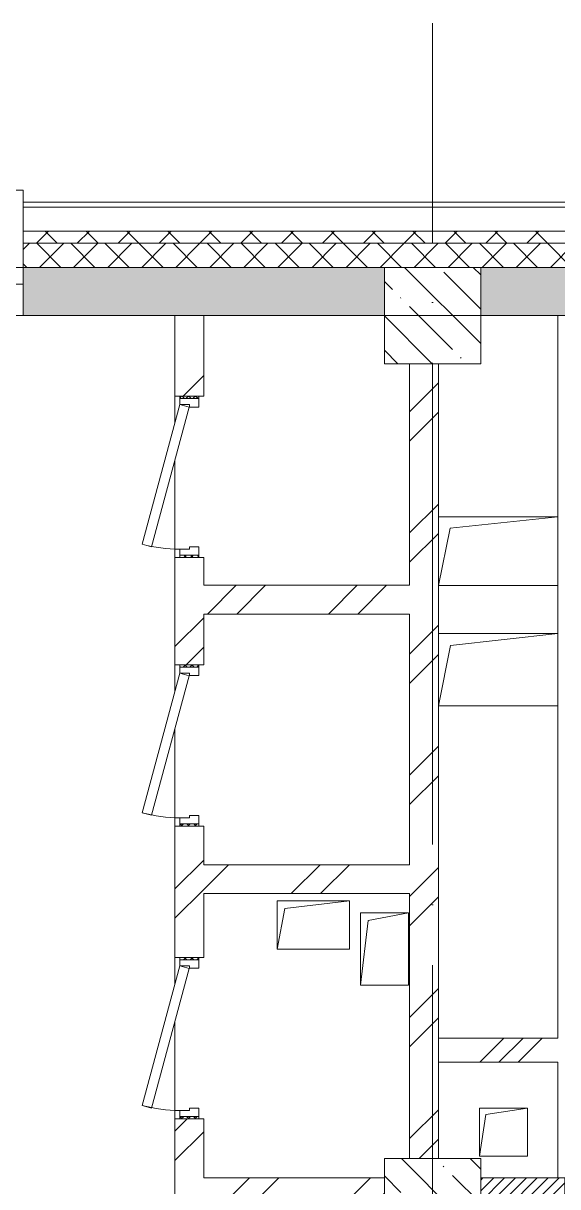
# Model space of a CAD drawing. Header units: millimetres. Extents: x -68946 to 288321, y -402657 to 324925.
# Drawn here: x 49662 to 51882, y -204483 to -199653 of the extents above; entities that cross this region are included whole.
import ezdxf

# ---------------------------------------------------------------- set-up
doc = ezdxf.new("R2010")
doc.units = ezdxf.units.MM
doc.linetypes.add('ADSK_Линия сетки', pattern=[2500, 2000, -250, 0, -250])
for name, color, linetype, lineweight in [('A-DETL-____-OTLN', 250, 'Continuous', 5), ('A-DETL-GENF-OTLN', 250, 'Continuous', 5), ('A-DOOR-____-MCUT', 250, 'Continuous', 5), ('A-DOOR-____-OTLN', 250, 'Continuous', 5), ('A-DOOR-FRAM-MCUT', 31, 'Continuous', 5), ('A-DOOR-FRAM-OTLN', 31, 'Continuous', 5), ('A-FLOR-____-OTLN', 192, 'Continuous', 9), ('A-GLAZ-____-MCUT', 250, 'Continuous', 9), ('A-GLAZ-____-OTLN', 250, 'Continuous', 5), ('A-WALL-____-MCUT', 250, 'Continuous', 13), ('A-WALL-____-PATT', 250, 'Continuous', 13), ('A-WALL-FNSH-MCUT', 250, 'Continuous', 13), ('I-WALL-____-OTLN', 250, 'Continuous', 9), ('S-COLS-____-MCUT', 250, 'Continuous', 25), ('S-COLS-____-OTLN', 250, 'Continuous', 9), ('S-GRID-____-OTLN', 250, 'Continuous', 9)]:
    doc.layers.add(name, color=color, linetype=linetype, lineweight=lineweight)
pattern_1 = [(45, (-3188.22, -259241.4), (-251.4472, 251.4472), []), (45, (-3188.22, -258860.4), (-251.4472, 251.4472), [])]

# ---------------------------------------------------------------- blocks, each defined once
blk = doc.blocks.new('Дверь_СКБ_1Ст_Внутренняя1 - Н_Д-7л_670x1875h_Технический шкаф ЭОМ и СС-42409413-АР1_Маркировочный план 3 этажа')
at = {"layer": 'A-DOOR-____-OTLN'}
h = blk.add_hatch(dxfattribs=at)
h.set_pattern_fill('FP_5', color=256, style=0, pattern_type=2)
h.set_pattern_definition([(135, (1951.41, 124.685), (-14.14214, -14.14214), []), (225, (1951.41, 124.685), (14.14214, -14.14214), [])])
h.paths.add_polyline_path([(337.5, 0), (337.5, -40), (347.5, -40), (347.5, 40), (337.5, 40), (337.5, 1.4)])
at = {"layer": 'A-DOOR-FRAM-OTLN'}
h = blk.add_hatch(dxfattribs=at)
h.set_pattern_fill('FP_6', color=256, style=0, pattern_type=2)
h.set_pattern_definition([(45, (-171.384, 124.685), (-14.1421, 14.1421), []), (135, (-171.384, 124.685), (-14.1421, -14.1421), [])])
h.paths.add_polyline_path([(-322.5, 0), (-322.5, -40), (-312.5, -40), (-312.5, 40), (-322.5, 40), (-322.5, 1.4)])
at = {"layer": 'A-DOOR-____-MCUT'}
for p, q in [((-267.1, 195.3), (-277.4, 156.7)), ((312.5, 40), (-267.1, 195.3)), ((-277.4, 156.7), (302.1, 1.4)), ((302.1, 1.4), (312.5, 40))]:
    blk.add_line(p, q, dxfattribs=at)
at = {"layer": 'A-DOOR-____-OTLN'}
blk.add_arc((312.5, 40), 600, 165, 180, dxfattribs=at)
at = {"layer": 'A-DOOR-FRAM-MCUT'}
for p, q in [((-312.5, 40), (-322.5, 40)), ((-322.5, 40), (-322.5, -40)), ((-287.5, 40), (-312.5, 40)), ((-312.5, 40), (-312.5, -40)), ((-312.5, -40), (-312.5, 40)), ((-287.5, 0), (-287.5, 40)), ((-277.5, 0), (-287.5, 0)), ((-277.5, -40), (-277.5, 0)), ((312.5, 0), (302.5, 0)), ((302.5, 0), (302.5, -40)), ((312.5, 40), (312.5, 0)), ((337.5, 40), (312.5, 40)), ((337.5, -40), (337.5, 40)), ((347.5, 40), (337.5, 40)), ((337.5, 40), (337.5, -40)), ((347.5, -40), (347.5, 40)), ((-322.5, -40), (-312.5, -40)), ((-312.5, -40), (-277.5, -40)), ((302.5, -40), (337.5, -40)), ((337.5, -40), (347.5, -40))]:
    blk.add_line(p, q, dxfattribs=at)
blk = doc.blocks.new('BSC_Колонна _Прямоугольная - 400x400-V66-АР1_Маркировочный план 3 этажа')
at = {"layer": 'S-COLS-____-OTLN', "lineweight": 5}
h = blk.add_hatch(dxfattribs=at)
h.set_pattern_fill('FP_40', color=256, style=0, pattern_type=2)
h.set_pattern_definition([(135, (-54549.98, -54675), (-142.5619, -142.5619), []), (135, (-54407.42, -54675), (-142.5619, -142.5619), [252.016, -50.403, 3.353, -47.05])])
h.paths.add_polyline_path([(200, -200), (200, 200), (-200, 200), (-199.9, -200), (195.1, -200)])
at = {"layer": 'S-COLS-____-MCUT', "lineweight": 5}
for p, q in [((200, 200), (-200, 200)), ((-200, 200), (-200, -200)), ((200, 120), (200, 200)), ((200, 10), (200, 120)), ((200, 0), (200, 7)), ((200, -200), (200, 0)), ((-200, -200), (200, -200))]:
    blk.add_line(p, q, dxfattribs=at)
blk = doc.blocks.new('BSC_Колонна _Прямоугольная - 400x400-V72-АР1_Маркировочный план 3 этажа')
at = {"layer": 'S-COLS-____-OTLN', "lineweight": 5}
h = blk.add_hatch(dxfattribs=at)
h.set_pattern_fill('FP_46', color=256, style=0, pattern_type=2)
h.set_pattern_definition([(135, (-54549.98, -58375), (-142.5619, -142.5619), []), (135, (-54407.42, -58375), (-142.5619, -142.5619), [252.016, -50.403, 3.353, -47.05])])
h.paths.add_polyline_path([(25, -200), (200, -200), (200, 200), (-200, 200), (-200, -200), (-95, -200)])
at = {"layer": 'S-COLS-____-MCUT', "lineweight": 5}
for p, q in [((200, 200), (-200, 200)), ((-200, 200), (-200, -200)), ((200, -200), (200, 200)), ((-200, -200), (200, -200))]:
    blk.add_line(p, q, dxfattribs=at)
blk = doc.blocks.new('_Wn_-As_OpeningMEP_floor__Rectangular - _Wn_-As_OpeningMEP_floor__Rectangular-33952627-АР1_Маркировочный план 3 этажа')
at = {"layer": 'A-DETL-GENF-OTLN', "lineweight": 5}
for p, q in [((-197.7, 150.2), (247.5, 200)), ((-247.5, -100), (-197.7, 150.2))]:
    blk.add_line(p, q, dxfattribs=at)
blk = doc.blocks.new('_Wn_-As_OpeningMEP_floor__Rectangular - _Wn_-As_OpeningMEP_floor__Rectangular-39694890-АР1_Маркировочный план 3 этажа')
at = {"layer": 'A-DETL-GENF-OTLN', "lineweight": 5}
for p, q in [((-199.3, 144.3), (247.5, 192.5)), ((-247.5, -92.5), (-199.3, 144.3))]:
    blk.add_line(p, q, dxfattribs=at)
blk = doc.blocks.new('_Wn_-As_OpeningMEP_floor__Rectangular - _Wn_-As_OpeningMEP_floor__Rectangular-32466840-АР1_Маркировочный план 3 этажа')
at = {"layer": 'A-DETL-GENF-OTLN', "lineweight": 5}
for p, q in [((-73.2, 123.2), (100, 150)), ((-100, -50), (-73.2, 123.2))]:
    blk.add_line(p, q, dxfattribs=at)
blk = doc.blocks.new('Окно_СКБ_1Ст1 - 120_Окно_СКБ_1Ст_1250_ОК14Л-29018784-АР1_Маркировочный план 3 этажа')
at = {"layer": 'A-GLAZ-____-MCUT'}
for p, q in [((-625, -195), (-625, -125)), ((-625, -125), (-555, -125)), ((-555, -125), (-555, -195)), ((555, -195), (555, -125)), ((555, -125), (625, -125)), ((625, -125), (625, -195)), ((-555, -195), (-625, -195)), ((625, -195), (555, -195))]:
    blk.add_line(p, q, dxfattribs=at)
at = {"layer": 'A-GLAZ-____-MCUT', "lineweight": 5}
for p, q in [((555, -155), (-555, -155)), ((555, -165), (-555, -165))]:
    blk.add_line(p, q, dxfattribs=at)
at = {"layer": 'A-GLAZ-____-OTLN'}
blk.add_line((-625, -195), (625, -195), dxfattribs=at)
blk = doc.blocks.new('WNW_Отлив1 - Отлив_металлический 2-28598996-АР1_Маркировочный план 3 этажа')
at = {"layer": 'A-GLAZ-____-OTLN'}
for p, q in [((625, 320), (-625, 320)), ((-625, 320), (-625, 270)), ((625, 270), (625, 320))]:
    blk.add_line(p, q, dxfattribs=at)
blk = doc.blocks.new('_Wn_-As_OpeningMEP_floor__Rectangular - _Wn_-As_OpeningMEP_floor__Rectangular-39657315-АР1_Маркировочный план 3 этажа')
at = {"layer": 'A-DETL-GENF-OTLN', "lineweight": 5}
for p, q in [((-117.9, 117.9), (150, 150)), ((-150, -50), (-117.9, 117.9))]:
    blk.add_line(p, q, dxfattribs=at)
blk = doc.blocks.new('_Wn_-As_OpeningMEP_floor__Rectangular - _Wn_-As_OpeningMEP_floor__Rectangular-39657353-АР1_Маркировочный план 3 этажа')
at = {"layer": 'A-DETL-GENF-OTLN', "lineweight": 5}
for p, q in [((-67.9, 167.9), (100, 200)), ((-100, -100), (-67.9, 167.9))]:
    blk.add_line(p, q, dxfattribs=at)
blk = doc.blocks.new('АР_Люк - ЛРС_ВК_350х400_наружный_NCS S 1000-N-42749752-АР1_Маркировочный план 3 этажа')
at = {"layer": 'A-DOOR-____-OTLN'}
h = blk.add_hatch(dxfattribs=at)
h.set_pattern_fill('FP_54', color=256, style=0, pattern_type=2)
h.set_pattern_definition([(45, (125, 0), (-22.6274, 22.6274), [])])
h.paths.add_polyline_path([(19.8, 60), (-5, 60), (-5, 40), (-40, 40), (-40, 60), (-50, 60), (-50, -60), (300, -60), (300, 60), (290, 60), (290, 56.6), (279.6, 53), (290, 53), (290, 40), (255, 40), (255, 44.6), (270.8, 50), (255, 50), (255, 60), (245, 42.7), (230.8, 50.9), (236.5, 60), (24.1, 60)])
at = {"layer": 'A-DETL-GENF-OTLN', "lineweight": 5}
for p, q in [((300, 60), (-50, 60)), ((-50, 60), (-50, -60)), ((300, -60), (300, 60)), ((-50, -60), (300, -60))]:
    blk.add_line(p, q, dxfattribs=at)
at = {"layer": 'A-DOOR-____-MCUT', "lineweight": 5}
for p, q in [((29.8, 190), (19.8, 172.7)), ((19.8, 172.7), (245, 42.7)), ((255, 60), (29.8, 190)), ((-5, 60), (-40, 60)), ((-40, 60), (-40, 40)), ((-5, 40), (-5, 60)), ((245, 42.7), (255, 60)), ((290, 60), (255, 60)), ((255, 60), (255, 40)), ((290, 40), (290, 60)), ((-40, 40), (-5, 40)), ((255, 40), (290, 40))]:
    blk.add_line(p, q, dxfattribs=at)
blk.add_arc((255, 60), 260, 150, 180, dxfattribs=at)
at = {"layer": 'A-DOOR-____-OTLN'}
blk.add_line((255, 60), (29.8, 190), dxfattribs=at)

msp = doc.modelspace()

# ---------------------------------------------------------------- hatches: boundary and pattern name
at = {"layer": 'A-WALL-____-PATT', "lineweight": 15, "true_color": 0x000000}
h = msp.add_hatch(dxfattribs=at)
h.set_pattern_fill('FP_16', color=18, style=0, pattern_type=2)
h.set_pattern_definition([(135, (-3188.22, -259241.39), (-84.85281, -84.85281), []), (225, (-3188.22, -259241.39), (84.85281, -84.85281), [])])
h.paths.add_polyline_path([(59832.0058, -200566.3892), (66071.7763, -200566.3892), (66071.7763, -200516.3892), (59832.0058, -200516.3892)])
h.paths.add_polyline_path([(58281.5715, -200566.3892), (58632.0058, -200566.3892), (58632.0058, -200516.3892), (57981.7763, -200516.3892), (57981.7763, -200566.3892), (58109.3968, -200566.3892)])
h.paths.add_polyline_path([(56379.2388, -200566.3892), (57081.7763, -200566.3892), (57081.7763, -200516.3892), (49662.0053, -200516.3892), (49662.0053, -200566.3892), (54072.3616, -200566.3892)])
h.paths.add_polyline_path([(47762.0053, -200566.3892), (48412.0053, -200566.3892), (48412.0053, -200516.3892), (47762.0053, -200516.3892)])
h.paths.add_polyline_path([(46461.7544, -200566.3892), (46862.0053, -200566.3892), (46862.0053, -200516.3892), (45362.0053, -200516.3892), (45362.0053, -200566.3892), (46361.3368, -200566.3892)])
h.paths.add_polyline_path([(42537.9752, -200566.3892), (42562.0053, -200566.3892), (42562.0053, -200516.3892), (41012.0053, -200516.3892), (41012.0053, -200566.3892), (42161.7544, -200566.3892)])
h.paths.add_polyline_path([(37361.5805, -200566.3892), (38212.0053, -200566.3892), (38212.0053, -200516.3892), (36662.0053, -200516.3892), (36662.0053, -200566.3892)])
h.paths.add_polyline_path([(33310.4662, -200566.3892), (33861.7763, -200566.3892), (33861.7763, -200516.3892), (32312.0053, -200516.3892), (32312.0053, -200566.3892), (33161.7544, -200566.3892)])
h.paths.add_polyline_path([(34761.7763, -200566.3892), (35412.0053, -200566.3892), (35412.0053, -200516.3892), (34761.7763, -200516.3892)])
h.paths.add_polyline_path([(28696.7116, -200566.3892), (29512.0053, -200566.3892), (29512.0053, -200516.3892), (27961.7763, -200516.3892), (27961.7763, -200566.3892), (28636.7763, -200566.3892)])
h.paths.add_polyline_path([(23686.7763, -200566.3892), (25161.7763, -200566.3892), (25161.7763, -200516.3892), (20706.7763, -200516.3892), (20706.7763, -200566.3892), (21936.7763, -200566.3892)])
h.paths.add_polyline_path([(19456.7763, -200566.3892), (19456.7763, -200516.3892), (18716.7544, -200516.3892), (18716.7544, -200566.3892), (18892.4832, -200566.3892)])
h.paths.add_polyline_path([(11395.1321, -200566.3892), (17816.7544, -200566.3892), (17816.7544, -200516.3892), (9561.7544, -200516.3892), (9561.7544, -200566.3892), (10818.4128, -200566.3892)])
h.paths.add_polyline_path([(6661.7983, -200566.3892), (6761.7544, -200566.3892), (6761.7544, -200516.3892), (5561.7544, -200516.3892), (5561.7544, -200566.3892), (6541.7983, -200566.3892)])
h.paths.add_polyline_path([(2486.8039, -200566.3892), (4361.7544, -200566.3892), (4361.7544, -200516.3892), (-3538.2456, -200516.3892), (-3538.2456, -200566.3892), (2461.8039, -200566.3892)])
h = msp.add_hatch(dxfattribs=at)
h.set_pattern_fill('FP_17', color=18, style=0, pattern_type=2)
h.set_pattern_definition([(45, (-3188.22, -259241.39), (-70.71068, 70.71068), []), (135, (-3188.22, -259241.39), (-70.71068, -70.71068), [])])
h.paths.add_polyline_path([(17162.3253, -200666.3892), (17816.7544, -200666.3283), (17816.7544, -200566.3892), (9561.7544, -200566.3892), (9561.7544, -200666.3892), (14855.448, -200666.3892)])
h.paths.add_polyline_path([(63299.8706, -200666.3892), (66001.7763, -200666.3283), (66001.7763, -200599.7225), (66071.7763, -200566.3892), (59832.0058, -200566.3892), (59832.0058, -200666.3892), (60561.7544, -200666.3892)])
h.paths.add_polyline_path([(58632.0058, -200666.3892), (58632.0058, -200566.3892), (57981.7763, -200566.3892), (57981.7763, -200666.3892), (58109.3968, -200666.3892)])
h.paths.add_polyline_path([(50291.7763, -200666.3892), (57081.7763, -200666.3283), (57081.7763, -200566.3892), (49662.0053, -200566.3892), (49662.0053, -200666.3892)])
h.paths.add_polyline_path([(46862.0053, -200666.3892), (46862.0053, -200566.3892), (45362.0053, -200566.3892), (45362.0053, -200666.3892), (46861.7544, -200666.388)])
h.paths.add_polyline_path([(48412.0053, -200666.3892), (48412.0053, -200566.3892), (47762.0053, -200566.3892), (47762.0053, -200666.3892)])
h.paths.add_polyline_path([(42562.0053, -200666.3892), (42562.0053, -200566.3892), (41012.0053, -200566.3892), (41012.0053, -200666.3892), (42561.7544, -200666.388)])
h.paths.add_polyline_path([(37561.5805, -200666.3892), (38212.0053, -200666.3283), (38212.0053, -200566.3892), (36662.0053, -200566.3892), (36662.0053, -200666.3892), (37475.0852, -200666.3892)])
h.paths.add_polyline_path([(33861.7763, -200666.3892), (33861.7763, -200566.3892), (32312.0053, -200566.3892), (32312.0053, -200666.3892), (33310.4662, -200666.3892)])
h.paths.add_polyline_path([(35412.0053, -200666.3892), (35412.0053, -200566.3892), (34761.7763, -200566.3892), (34761.7763, -200666.3892)])
h.paths.add_polyline_path([(29446.7763, -200666.3892), (29512.0053, -200666.3283), (29512.0053, -200566.3892), (27961.7763, -200566.3892), (27961.7763, -200666.3892), (28696.7116, -200666.3892)])
h.paths.add_polyline_path([(23886.7763, -200666.3892), (25161.7763, -200666.3283), (25161.7763, -200566.3892), (20706.7763, -200566.3892), (20706.7763, -200666.3892), (23886.7577, -200666.3886)])
h.paths.add_polyline_path([(18716.7544, -200666.3892), (19456.7763, -200666.3283), (19456.7763, -200566.3892), (18716.7544, -200566.3892), (18716.7544, -200666.3283)])
h.paths.add_polyline_path([(6761.7544, -200666.3892), (6761.7544, -200566.3892), (5561.7544, -200566.3892), (5561.7544, -200666.3892), (6661.7983, -200666.3892)])
h.paths.add_polyline_path([(2461.8039, -200666.3892), (4361.7544, -200666.3892), (4361.7544, -200566.3892), (-3488.2456, -200566.3892), (-3488.2456, -200666.3892), (-1292.6929, -200666.3892)])
h = msp.add_hatch(dxfattribs=at)
h.set_pattern_fill('FP_50', color=18, style=0, pattern_type=2)
h.set_pattern_definition([(50, (-3188.22, -259241.4), (364.3679, -31.8783), [38.1, -419.1]), (355, (-3188.22, -259241.4), (-70.4859, 382.1133), [30.48, -335.28]), (100.451, (-3157.86, -259244.05), (293.885, 350.2334), [32.38, -356.18]), (46.184, (-3188.22, -259139.8), (542.1585, -84.0858), [57.15, -628.65]), (96.636, (-3143.04, -259146.8), (474.805, 494.8554), [48.57, -534.27]), (351.184, (-3188.2, -259139.8), (474.8102, 494.85), [45.72, -502.92]), (21, (-3137.42, -259165.2), (303.2285, -204.5305), [38.1, -419.1]), (326, (-3137.42, -259165.2), (123.6039, 368.376), [30.48, -335.28]), (71.451, (-3112.15, -259182.23), (426.8341, 163.8427), [32.38, -356.18]), (37.5, (-3188.22, -259241.39), (6.17665, 169.11015), [16.764, -314.452, 16.764, -323.596, -336.55]), (37.5, (-3188.22, -259241.39), (6.17665, 169.11015), [-671.576, 16.764, -319.786]), (7.5, (-3188.22, -259241.39), (133.63888, 200.3615), [16.764, -177.292, 16.764, -306.832, -128.27]), (7.5, (-3188.22, -259241.39), (133.63888, 200.3615), [-517.652, 16.764, -111.506]), (327.5, (-3301.51, -259241.39), (271.18182, -11.45836), [16.764, -110.236, 16.764, -379.476, -525.78]), (327.5, (-3301.51, -259241.39), (271.18182, -11.45836), [-523.24, 16.764, -509.016]), (317.5, (-3352.3, -259241.4), (296.2585, 50.85285), [16.764, -148.336, 16.764, -246.38, -373.38]), (317.5, (-3352.3, -259241.4), (296.2585, 50.85285), [-428.244, 16.764, -356.616])])
h.paths.add_polyline_path([(65861.7763, -200866.3892), (65861.7763, -200666.3892), (60561.7544, -200666.3892), (60561.7544, -200866.3892), (65157.4421, -200866.3892)])
h.paths.add_polyline_path([(60161.7544, -200866.3892), (60161.7544, -200666.3892), (59832.0058, -200666.3892), (59832.0058, -200866.3892), (60111.4448, -200866.3892)])
h.paths.add_polyline_path([(58093.0301, -200866.3892), (58632.0058, -200866.1591), (58632.0058, -200666.3892), (57981.7763, -200666.3892), (57981.7763, -200866.3892), (58081.5715, -200866.3892)])
h.paths.add_polyline_path([(56061.7763, -200866.3892), (57081.7763, -200866.2332), (57081.7763, -200666.3892), (56061.7544, -200666.3892), (56061.7544, -200866.3892)])
h.paths.add_polyline_path([(50110.1492, -200866.3892), (51161.7544, -200866.3892), (51161.7544, -200666.3892), (49662.0053, -200666.3892), (49662.0053, -200866.3892)])
h.paths.add_polyline_path([(47762.0053, -200866.3892), (48412.0053, -200866.3892), (48412.0053, -200666.3892), (47762.0053, -200666.3892), (47762.0053, -200855.3256)])
h.paths.add_polyline_path([(46461.7544, -200866.3892), (46461.7544, -200666.3892), (45362.0053, -200666.3892), (45362.0053, -200866.3892), (46405.1004, -200866.3892)])
h.paths.add_polyline_path([(46861.7763, -200866.3892), (46862.0053, -200866.3892), (46861.7544, -200866.3892)])
h.paths.add_polyline_path([(41861.5805, -200866.3892), (42161.7544, -200865.873), (42161.7544, -200666.3892), (41012.0053, -200666.3892), (41012.0053, -200866.3892), (41841.7763, -200866.3892)])
h.paths.add_polyline_path([(52660.8217, -200866.3892), (55661.7544, -200866.3012), (55661.7544, -200666.3892), (51561.7544, -200666.3892), (51561.7544, -200866.3892), (51981.8542, -200866.3892)])
h.paths.add_polyline_path([(37532.7145, -200866.3892), (37661.7544, -200866.3892), (37661.7544, -200666.3892), (36662.0053, -200666.3892), (36662.0053, -200866.3892), (37362.64, -200866.3892)])
h.paths.add_polyline_path([(35412.0053, -200866.3892), (35412.0053, -200666.3892), (34761.7763, -200666.3892), (34761.7763, -200866.3892)])
h.paths.add_polyline_path([(33861.7763, -200866.3892), (33861.7763, -200666.3892), (33161.7544, -200666.3892), (33161.7763, -200866.3892), (33310.4662, -200866.3892)])
h.paths.add_polyline_path([(38212.0053, -200866.3892), (38212.0053, -200666.3892), (38061.7544, -200666.3892), (38061.7544, -200866.3892)])
h.paths.add_polyline_path([(32761.7544, -200866.3892), (32761.7544, -200666.3892), (32312.0053, -200666.3892), (32312.0053, -200866.3892)])
h.paths.add_polyline_path([(28696.7116, -200866.3892), (29512.0053, -200866.3892), (29512.0053, -200666.3892), (28536.7763, -200666.3892), (28536.7763, -200866.3892), (28620.5378, -200866.3892)])
h = msp.add_hatch(dxfattribs=at)
h.set_pattern_fill('FP_2', color=18, style=0, pattern_type=2)
h.set_pattern_definition(pattern_1)
h.paths.add_polyline_path([(50390.8875, -204446.3886), (50411.8153, -204446.3886), (50411.8153, -204201.3892), (50291.8153, -204201.3892), (50291.8153, -204446.3886), (50366.2121, -204446.3886)])
h.paths.add_polyline_path([(50411.8153, -203531.3892), (50411.8153, -202986.3892), (50291.8153, -202986.3892), (50291.8153, -203531.3892), (50391.8153, -203531.3892)])
h.paths.add_polyline_path([(50350.4523, -202316.3892), (50411.8153, -202316.3892), (50411.8153, -201871.3892), (50291.8153, -201871.3892), (50291.8153, -202316.3892), (50311.8153, -202316.3892)])
h.paths.add_polyline_path([(50291.8153, -201201.3892), (50411.8153, -201201.3892), (50411.8153, -200866.3892), (50291.8153, -200866.7534), (50291.8153, -201155.1737)])
h = msp.add_hatch(dxfattribs=at)
h.set_pattern_fill('FP_2', color=18, style=0, pattern_type=2)
h.set_pattern_definition(pattern_1)
h.paths.add_polyline_path([(51386.7763, -204366.3886), (51386.7763, -201066.388), (51266.7763, -201066.388), (51266.7763, -204366.3886)])
h = msp.add_hatch(dxfattribs=at)
h.set_pattern_fill('FP_2', color=18, style=0, pattern_type=2)
h.set_pattern_definition(pattern_1)
h.paths.add_polyline_path([(51266.7763, -202106.3892), (51266.7763, -201986.3892), (50411.8153, -201986.3892), (50411.8153, -202106.3892), (50716.8153, -202106.3892)])
h = msp.add_hatch(dxfattribs=at)
h.set_pattern_fill('FP_2', color=18, style=0, pattern_type=2)
h.set_pattern_definition(pattern_1)
h.paths.add_polyline_path([(51266.7763, -203266.3886), (51266.7763, -203146.3886), (50411.8153, -203146.3886), (50411.8153, -203266.3886), (51262.2343, -203266.3886)])
h = msp.add_hatch(dxfattribs=at)
h.set_pattern_fill('FP_9', color=18, style=0, pattern_type=2)
h.set_pattern_definition([(45, (-3188.22, -259241.4), (-224.5064, 224.5064), []), (45, (-3108.85, -259241.4), (0, 449.0128), []), (45, (-3267.6, -259241.4), (0, 449.0128), [])])
h.paths.add_polyline_path([(51386.7763, -203966.3886), (51981.7763, -203966.3886), (51981.7763, -203866.3886), (51386.7763, -203866.3886), (51386.7763, -203885.4997)])
h.paths.add_polyline_path([(55225.8002, -203966.3886), (56386.7768, -203966.3886), (56386.7768, -203866.3886), (52331.7763, -203866.3886), (52331.7763, -203966.3886), (54937.4405, -203966.3886)])
h = msp.add_hatch(dxfattribs=at)
h.set_pattern_fill('FP_2', color=18, style=0, pattern_type=2)
h.set_pattern_definition(pattern_1)
h.paths.add_polyline_path([(51161.7544, -204566.3886), (51161.7544, -204446.3886), (50291.8153, -204446.3886), (50291.8153, -204566.3863), (50612.0457, -204566.3886)])

# ---------------------------------------------------------------- linework, layer by layer
at = {"layer": 'A-DETL-____-OTLN', "color": 18, "true_color": 0x000000}
for p, q in [((50716.8153, -203296.3892), (50716.8153, -203496.3892)), ((51016.8153, -203296.3892), (50716.8153, -203296.3892)), ((51016.8153, -203496.3892), (51016.8153, -203296.3892)), ((51262.2343, -203346.388), (51062.2343, -203346.388)), ((51062.2343, -203346.388), (51062.2343, -203646.3892)), ((51262.2343, -203646.3892), (51262.2343, -203346.388)), ((50716.8153, -203496.3892), (51016.8153, -203496.3892)), ((51062.2343, -203646.3892), (51262.2343, -203646.3892))]:
    msp.add_line(p, q, dxfattribs=at)
at = {"layer": 'A-FLOR-____-OTLN', "color": 18, "lineweight": 5, "true_color": 0x000000}
for p, q in [((50291.7763, -201311.1754), (50291.7763, -201201.3892)), ((50291.7763, -201871.3892), (50291.7763, -201465.7236)), ((51386.8153, -201701.5951), (51881.8153, -201701.5951)), ((51881.8153, -201986.5951), (51386.8153, -201986.5951)), ((51386.8153, -202186.5355), (51881.8153, -202186.5355)), ((50291.7763, -202426.1754), (50291.7763, -202316.3892)), ((51881.8153, -202486.536), (51386.8153, -202486.536)), ((50291.7763, -202986.3892), (50291.7763, -202580.7236)), ((50716.8153, -203496.3892), (50716.8153, -203296.3892)), ((50716.8153, -203296.3892), (51016.8153, -203296.3892)), ((51016.8153, -203296.3892), (51016.8153, -203496.3892)), ((51062.2343, -203646.388), (51062.2343, -203346.388)), ((51062.2343, -203346.388), (51262.2343, -203346.388)), ((51262.2343, -203346.388), (51262.2343, -203646.388)), ((50291.7763, -203641.1754), (50291.7763, -203531.3892)), ((51016.8153, -203496.3892), (50716.8153, -203496.3892)), ((51262.2343, -203646.388), (51062.2343, -203646.388)), ((50291.7763, -204201.3892), (50291.7763, -203795.7236)), ((51556.8153, -204156.3886), (51756.8153, -204156.3886)), ((51556.8153, -204356.3886), (51556.8153, -204156.3886)), ((51756.8153, -204156.3886), (51756.8153, -204356.3886)), ((51756.8153, -204356.3886), (51556.8153, -204356.3886))]:
    msp.add_line(p, q, dxfattribs=at)
at = {"layer": 'A-WALL-____-MCUT', "color": 18, "lineweight": 15, "true_color": 0x000000}
for p, q in [((57081.7763, -200416.3892), (49662.0053, -200416.3892)), ((49662.0053, -200516.3892), (49662.0053, -200666.3892)), ((57081.7763, -200516.3892), (49662.0053, -200516.3892)), ((57081.7763, -200566.3892), (49662.0053, -200566.3892)), ((49662.0053, -200666.3892), (51161.7544, -200666.3892)), ((49662.0053, -200666.3892), (49662.0053, -200866.3892)), ((51561.7544, -200666.3892), (55661.7544, -200666.3892)), ((49662.0053, -200866.3892), (51161.7544, -200866.3892)), ((50291.8153, -200866.3892), (50291.8153, -201201.3892)), ((50411.8153, -201201.3892), (50411.8153, -200866.3892)), ((51561.7544, -200866.3892), (55661.7544, -200866.3892)), ((51881.8542, -200866.3892), (51881.8542, -203866.3886)), ((51266.7763, -201066.388), (51266.7763, -201986.3892)), ((51386.7763, -204366.3886), (51386.7763, -201066.388)), ((50291.8153, -201201.3892), (50311.8153, -201201.3892)), ((50391.8153, -201201.3892), (50411.8153, -201201.3892)), ((50311.8153, -201871.3892), (50291.8153, -201871.3892)), ((50291.8153, -201871.3892), (50291.8153, -202316.3892)), ((50411.8153, -201871.3892), (50391.8153, -201871.3892)), ((50411.8153, -201986.3892), (50411.8153, -201871.3892)), ((51266.7763, -201986.3892), (50411.8153, -201986.3892)), ((50411.8153, -202316.3892), (50411.8153, -202106.3892)), ((50411.8153, -202106.3892), (51266.7763, -202106.3892)), ((51266.7763, -202106.3892), (51266.7763, -203146.3886)), ((50291.8153, -202316.3892), (50311.8153, -202316.3892)), ((50391.8153, -202316.3892), (50411.8153, -202316.3892)), ((50311.8153, -202986.3892), (50291.8153, -202986.3892)), ((50291.8153, -202986.3892), (50291.8153, -203531.3892)), ((50411.8153, -202986.3892), (50391.8153, -202986.3892)), ((50411.8153, -203146.3886), (50411.8153, -202986.3892)), ((51266.7763, -203146.3886), (50411.8153, -203146.3886)), ((50411.8153, -203531.3892), (50411.8153, -203266.3886)), ((50411.8153, -203266.3886), (51266.7763, -203266.3886)), ((51266.7763, -203266.3886), (51266.7763, -204366.3886)), ((50291.8153, -203531.3892), (50311.8153, -203531.3892)), ((50391.8153, -203531.3892), (50411.8153, -203531.3892)), ((51881.8542, -203866.3886), (51386.7763, -203866.3886)), ((51386.7763, -203966.3886), (51881.8542, -203966.3886)), ((51881.8542, -203966.3886), (51881.8542, -204446.3886)), ((50311.8153, -204201.3892), (50291.8153, -204201.3892)), ((50291.8153, -204201.3892), (50291.8153, -204566.3886)), ((50411.8153, -204201.3892), (50391.8153, -204201.3892)), ((50411.8153, -204446.3886), (50411.8153, -204201.3892)), ((51161.7544, -204446.3886), (50411.8153, -204446.3886)), ((55661.7544, -204446.3886), (51561.7768, -204446.3886))]:
    msp.add_line(p, q, dxfattribs=at)
at = {"layer": 'A-WALL-FNSH-MCUT', "lineweight": 15}
for p, q in [((57081.7763, -200396.3892), (49662.0053, -200396.3892)), ((49662.0053, -200396.3892), (49662.0053, -200516.3892))]:
    msp.add_line(p, q, dxfattribs=at)
at = {"layer": 'I-WALL-____-OTLN', "color": 18, "lineweight": 15, "true_color": 0x000000}
msp.add_line((49662.0053, -200866.3892), (48412.0053, -200866.3892), dxfattribs=at)
at = {"layer": 'S-GRID-____-OTLN', "color": 18, "linetype": 'ADSK_Линия сетки', "true_color": 0x000000}
for p, q in [((51361.7763, -220563.733), (51361.7763, -199653.1503)), ((-6757.7749, -200866.3886), (70471.963, -200866.3886))]:
    msp.add_line(p, q, dxfattribs=at)

# ---------------------------------------------------------------- block references
at = {"layer": 'A-DOOR-____-OTLN', "color": 18, "true_color": 0x000000}
for name, p, rotation in [('Дверь_СКБ_1Ст_Внутренняя1 - Н_Д-7л_670x1875h_Технический шкаф ЭОМ и СС-42409413-АР1_Маркировочный план 3 этажа', (50351.8153, -201548.8892), 90), ('Дверь_СКБ_1Ст_Внутренняя1 - Н_Д-7л_670x1875h_Технический шкаф ЭОМ и СС-42409413-АР1_Маркировочный план 3 этажа', (50351.8153, -202663.8892), 90), ('Дверь_СКБ_1Ст_Внутренняя1 - Н_Д-7л_670x1875h_Технический шкаф ЭОМ и СС-42409413-АР1_Маркировочный план 3 этажа', (50351.8153, -203878.8892), 90), ('АР_Люк - ЛРС_ВК_350х400_наружный_NCS S 1000-N-42749752-АР1_Маркировочный план 3 этажа', (51861.7768, -204506.3886), 180)]:
    msp.add_blockref(name, p, dxfattribs=dict(at, rotation=rotation))
at = {"layer": 'A-GLAZ-____-OTLN', "color": 18, "true_color": 0x000000}
for name, p in [('WNW_Отлив1 - Отлив_металлический 2-28598996-АР1_Маркировочный план 3 этажа', (49037.0053, -200666.3892)), ('Окно_СКБ_1Ст1 - 120_Окно_СКБ_1Ст_1250_ОК14Л-29018784-АР1_Маркировочный план 3 этажа', (49037.0053, -200541.3892)), ('_Wn_-As_OpeningMEP_floor__Rectangular - _Wn_-As_OpeningMEP_floor__Rectangular-39694890-АР1_Маркировочный план 3 этажа', (51634.3153, -201894.0951)), ('_Wn_-As_OpeningMEP_floor__Rectangular - _Wn_-As_OpeningMEP_floor__Rectangular-33952627-АР1_Маркировочный план 3 этажа', (51634.3153, -202386.5358)), ('_Wn_-As_OpeningMEP_floor__Rectangular - _Wn_-As_OpeningMEP_floor__Rectangular-39657315-АР1_Маркировочный план 3 этажа', (50866.8153, -203446.3892)), ('_Wn_-As_OpeningMEP_floor__Rectangular - _Wn_-As_OpeningMEP_floor__Rectangular-39657353-АР1_Маркировочный план 3 этажа', (51162.2343, -203546.388)), ('_Wn_-As_OpeningMEP_floor__Rectangular - _Wn_-As_OpeningMEP_floor__Rectangular-32466840-АР1_Маркировочный план 3 этажа', (51656.8153, -204306.3886))]:
    msp.add_blockref(name, p, dxfattribs=at)
at = {"layer": 'S-COLS-____-OTLN', "color": 18, "lineweight": 5, "true_color": 0x000000}
for name, p in [('BSC_Колонна _Прямоугольная - 400x400-V72-АР1_Маркировочный план 3 этажа', (51361.7544, -200866.388)), ('BSC_Колонна _Прямоугольная - 400x400-V66-АР1_Маркировочный план 3 этажа', (51361.7544, -204566.3886))]:
    msp.add_blockref(name, p, dxfattribs=at)

doc.saveas('drawing.dxf')
